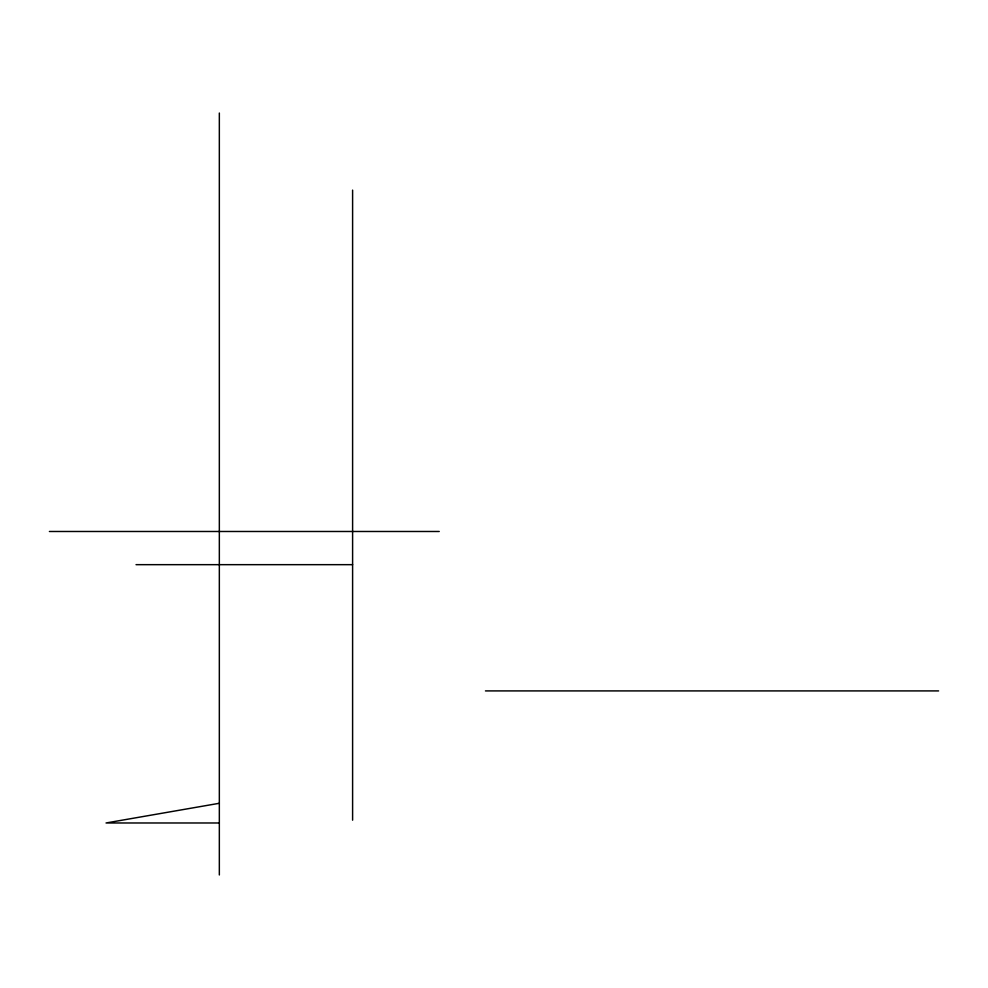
<?xml version="1.0" encoding="UTF-8"?>
<svg xmlns="http://www.w3.org/2000/svg" width="988" height="988" viewBox="0 0 988 988"><rect width="100%" height="100%" fill="white"/><g stroke="black" fill="none" stroke-linecap="round" stroke-linejoin="round"><path stroke-width="1.48" d="M219.336 803.281L106.049 822.979L219.336 822.979M49.4 531.482L439.24 531.482M136.035 564.667L352.605 564.667M485.454 690.908L938.6 690.908M352.605 190.116L352.605 820.188M219.336 113.027L219.336 874.973"/></g></svg>
